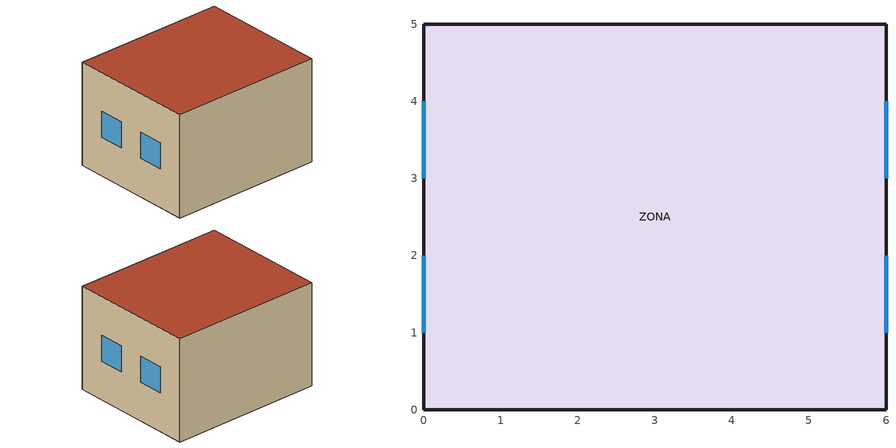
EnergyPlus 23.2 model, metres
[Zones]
ZONA
 floor ground (FloorConst): 6,5 6,0 0,0 0,5 z0
 wall outside (ExteriorWallConst): 6,0 6,5 0,5 0,0 6,0 z0:4
 window (WindowConst): 6,3 6,4 / 6,1 6,2 / 0,2 0,1 / 0,4 0,3 z1.5:2.5
 roof outside (RoofConst): 6,0 6,5 0,5 0,0 z4
[Building]
Teste: Loads convergence tolerance value=0.04; Maximum number of warmup days=25; Minimum number of warmup days=6; North axis=45; Solar distribution=FullExteriorWithReflections; Temperature convergence tolerance value=0.4; Terrain=City
[Site:GroundTemperature:BuildingSurface]
20, 20, 20, 20, 20, 20, 20, 20, 20, 20, 20, 20
[Site:Location]
SAN_FRANCISCO_CA_USA_WMO_724940: Elevation=5; Latitude=37.62; Longitude=-122.37; Time zone=-8
[SizingPeriod:DesignDay] Barometric pressure=101265; Day of month=21; Daylight saving time indicator=No; Humidity condition type=WetBulb; Rain indicator=No; Snow indicator=No; Solar model indicator=ASHRAEClearSky
Name | Daily dry bulb temperature range | Day type | Maximum dry bulb temperature | Month | Sky clearness | Wetbulb or dewpoint at maximum dry bulb | Wind direction | Wind speed
SAN_FRANCISCO Ann Clg 1% Condns DB=>MWB | 9 | SummerDesignDay | 25.6 | 9 | 1 | 16.6 | 310 | 5.8
SAN_FRANCISCO Ann Htg 99% Condns DB | 0 | WinterDesignDay | 4.4 | 1 | 0 | 4.4 | 140 | 2.4
[Construction]
ExteriorWallConst; FloorConst; RoofConst: Aluminum - 10cm
WindowConst: Glass:Simple - 6mm, WindowGas:Air - 1cm, Glass:Simple - 6mm
[Material]
Aluminum - 10cm: Conductivity=221.38; Density=2739.15; Roughness=Smooth; Solar absorptance=0.2; Specific heat=890; Thermal absorptance=0.9; Thickness=0.1; Visible absorptance=0.2
[WindowMaterial:Gas]
WindowGas:Air - 1cm: Gas type=Air; Thickness=0.01
[WindowMaterial:Glazing]
Glass:Simple - 6mm: Back side infrared hemispherical emissivity=0.84; Back side solar reflectance at normal incidence=0.071; Back side visible reflectance at normal incidence=0.08; Conductivity=0.9; Front side infrared hemispherical emissivity=0.84; Front side solar reflectance at normal incidence=0.071; Front side visible reflectance at normal incidence=0.08; Infrared transmittance at normal incidence=0; Optical data type=SpectralAverage; Solar transmittance at normal incidence=0.775; Thickness=0.006; Visible transmittance at normal incidence=0.881
[ElectricEquipment]
ZONA ElecEq 1: Design level=100; Design level calculation method=EquipmentLevel; Fraction latent=0; Fraction lost=0; Fraction radiant=0; Schedule=ON; Zone or zonelist or space or spacelist=ZONA
[Lights]
ZONA Lights 1: Design level calculation method=LightingLevel; Fraction radiant=0.5; Lighting level=300; Schedule=ON; Zone or zonelist or space or spacelist=ZONA
[RoomAirModelType]
cv: Zone=ZONA; Air temperature coupling strategy=Direct; Room air modeling type=CrossVentilation
[RoomAirSettings:CrossVentilation]
RoomAirSettings:CrossVentilation 1: Zone=ZONA; Airflow region used for thermal comfort evaluation=Jet; Gain distribution schedule=GANHOS
[Zone]
ZONA: Multiplier=1; Type=1
[Schedule:Compact]
GANHOS: Through: 12/31, For: AllDays, Until: 24:00, 0.2
ON: Through: 12/31, For: AllDays, Until: 24:00, 1
[AirflowNetwork:MultiZone:Component:DetailedOpening]
DCD: Air mass flow coefficient when opening is closed=0.001; Air mass flow exponent when opening is closed=0.667; Discharge coefficient for opening factor 1=0.5; Discharge coefficient for opening factor 2=0.6; Discharge coefficient for opening factor 3=0; Discharge coefficient for opening factor 4=0; Extra crack length or height of pivoting axis=0; Height factor for opening factor 1=1; Height factor for opening factor 2=1; Height factor for opening factor 3=0; Height factor for opening factor 4=0; Number of sets of opening factor data=2; Opening factor 1=0; Opening factor 2=1; Opening factor 3=0; Opening factor 4=0; Start height factor for opening factor 1=0; Start height factor for opening factor 2=0; Start height factor for opening factor 3=0; Start height factor for opening factor 4=0; Type of rectangular large vertical opening lvo=NonPivoted; Width factor for opening factor 1=0; Width factor for opening factor 2=1; Width factor for opening factor 3=0; Width factor for opening factor 4=0
[AirflowNetwork:MultiZone:ExternalNode] External node height=1.524
Name | Wind pressure coefficient curve
NoExt1; NoExt1_2 | NoExt1_WPCValue
NoExt2; NoExt2_2 | NoExt2_WPCValue
[AirflowNetwork:MultiZone:ReferenceCrackConditions]
ReferenceCrackConditions: Reference barometric pressure=100000; Reference humidity ratio=0.01; Reference temperature=20
[AirflowNetwork:MultiZone:Surface] Leakage component=DCD; Ventilation control mode=ZoneLevel; Window door opening factor or crack factor=0.35
Name | Surface
AirflowNetwork:MultiZone:Surface 1 | ZONAWwin
AirflowNetwork:MultiZone:Surface 2 | ZONAEwin
AirflowNetwork:MultiZone:Surface 3 | ZONAWwin_2
AirflowNetwork:MultiZone:Surface 4 | ZONAEwin_2
[AirflowNetwork:MultiZone:Surface:Crack] Air mass flow exponent=0.5; Reference crack conditions=ReferenceCrackConditions
Name | Air mass flow coefficient at reference conditions
ZonaCrack | 1
ZonaCrack2 | 0.8
[AirflowNetwork:MultiZone:WindPressureCoefficientArray]
CPM: Wind direction 1=0; Wind direction 2=90; Wind direction 3=180; Wind direction 4=270; Wind direction 5=360
[AirflowNetwork:MultiZone:WindPressureCoefficientValues] Airflownetwork multizone windpressurecoefficientarray=CPM
Name | Wind pressure coefficient value 1 | Wind pressure coefficient value 2 | Wind pressure coefficient value 3 | Wind pressure coefficient value 4 | Wind pressure coefficient value 5
NoExt1_WPCValue | 1 | 1 | 1 | 1 | 1
NoExt2_WPCValue | 0 | 0 | 0 | 0 | 0
[AirflowNetwork:MultiZone:Zone]
AirflowNetwork:MultiZone:Zone 1: Zone=ZONA; Indoor and outdoor enthalpy difference lower limit for maximum venting open factor=0; Indoor and outdoor enthalpy difference upper limit for minimum venting open factor=300000; Indoor and outdoor temperature difference lower limit for maximum venting open factor=5; Indoor and outdoor temperature difference upper limit for minimum venting open factor=10; Minimum venting open factor=0.3; Ventilation control mode=Constant; Ventilation control zone temperature setpoint schedule=WindowVentSched; Venting availability schedule=Stepped
[AirflowNetwork:SimulationControl]
VENT: Absolute airflow convergence tolerance=1e-06; Airflownetwork control=MultizoneWithoutDistribution; Azimuth angle of long axis of building=90; Building type=LowRise; Convergence acceleration limit=-0.5; Height selection for local wind pressure calculation=ExternalNode; Initialization type=ZeroNodePressures; Maximum number of iterations=500; Ratio of building width along short axis to width along long axis=0.833; Relative airflow convergence tolerance=1e-05; Wind pressure coefficient type=Input
